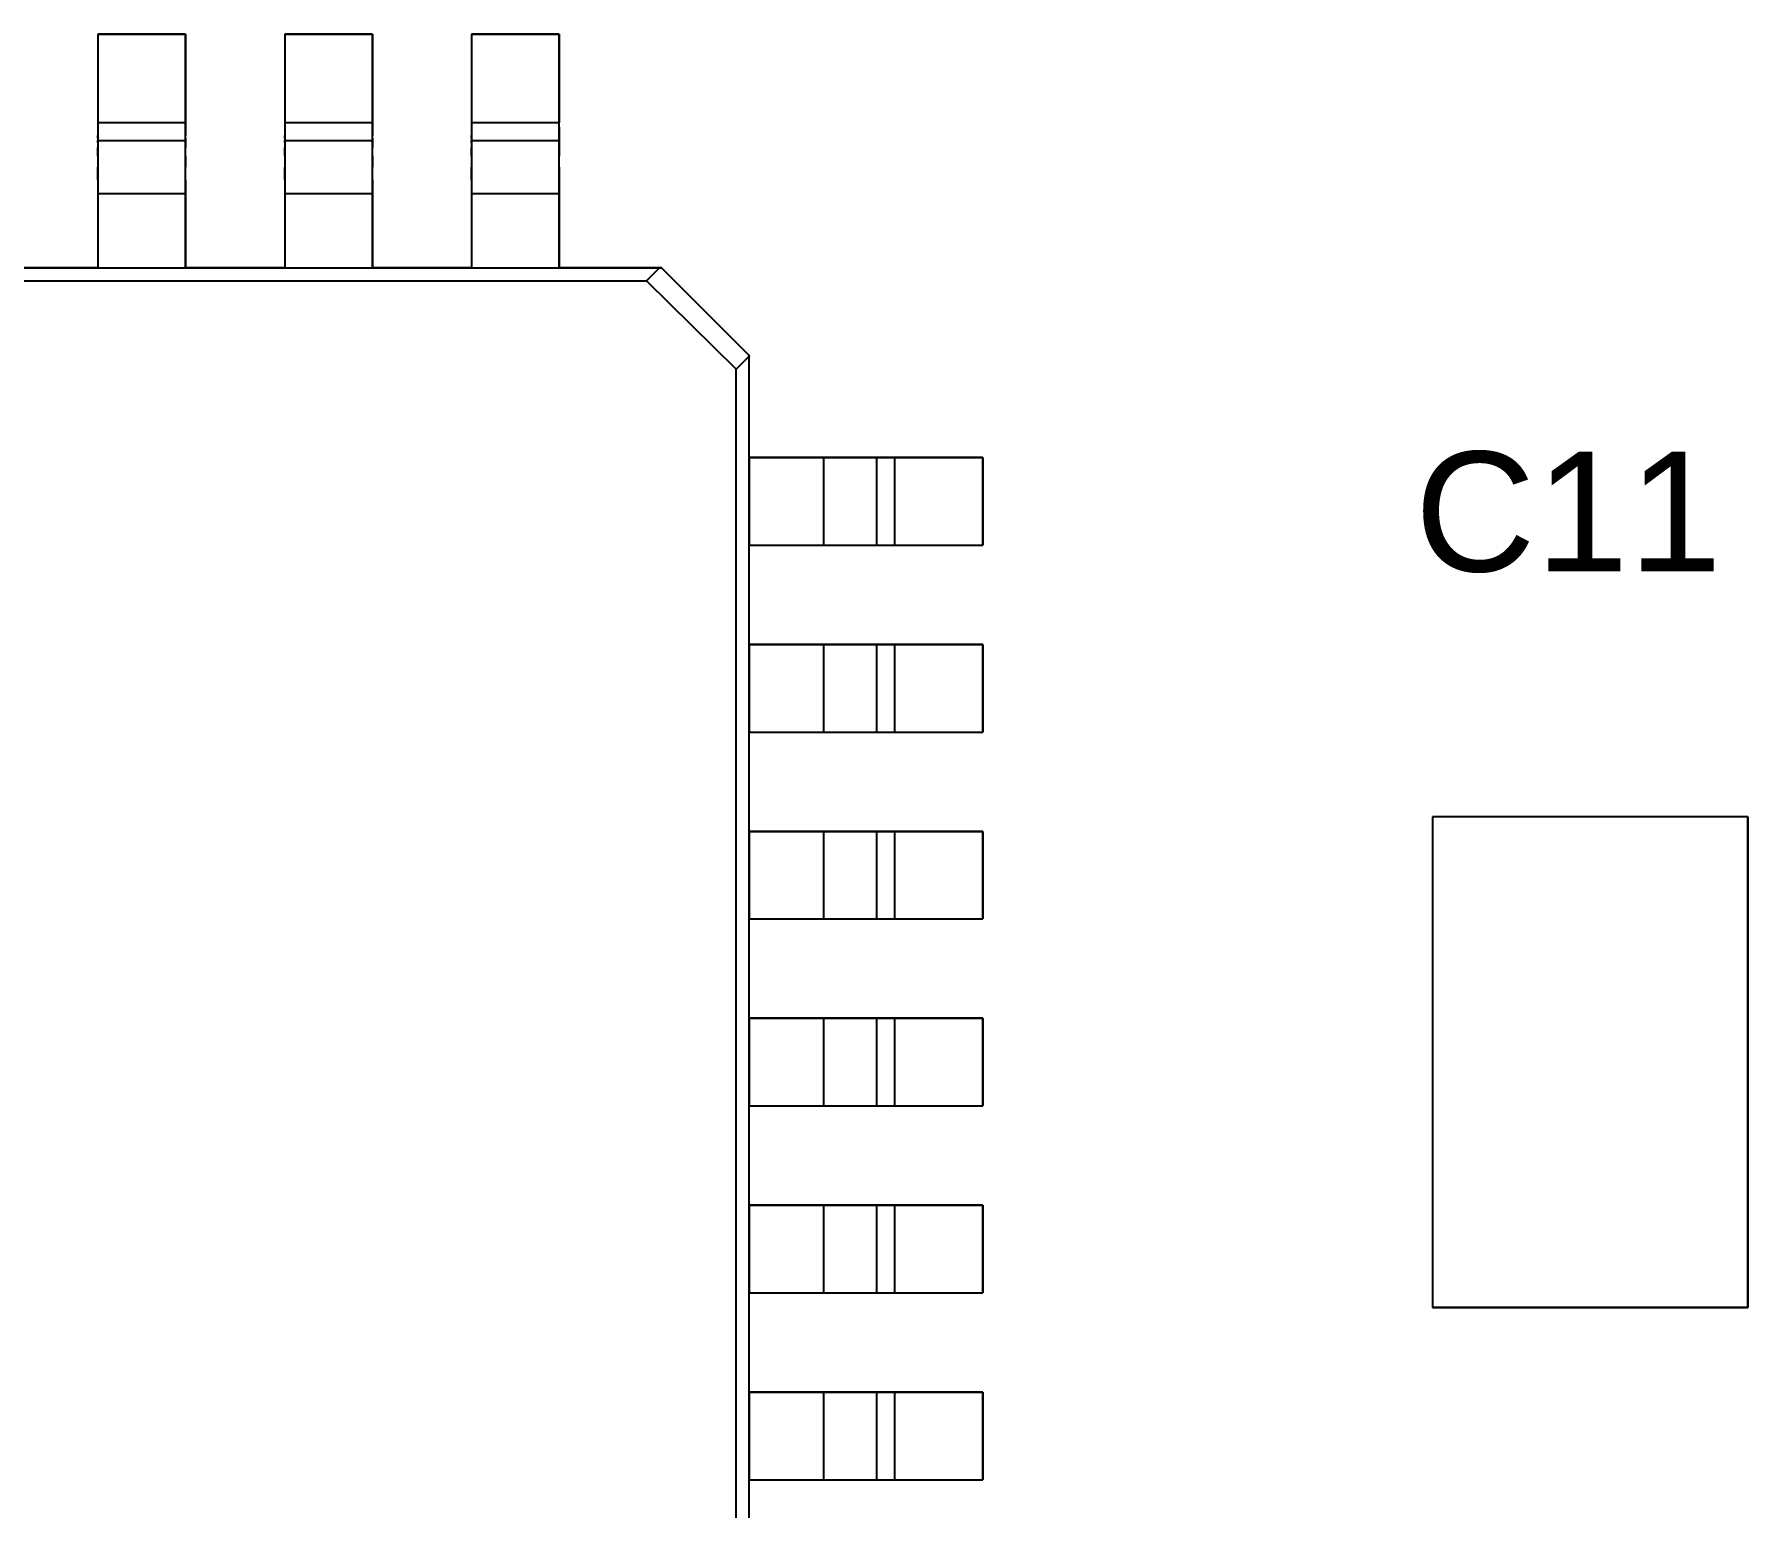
# Model space of a CAD drawing. Header units: inches. Extents: x 0 to 420, y -297 to 0.
# Drawn here: x 128.53 to 143.2, y -93.97 to -81.35 of the extents above; entities that cross this region are included whole.
import ezdxf

# ---------------------------------------------------------------- set-up
doc = ezdxf.new("R2010")
doc.units = ezdxf.units.IN
doc.header["$MEASUREMENT"] = 0
doc.styles.add('Arial0', font='arial.ttf', dxfattribs={"height": 2.265495})

msp = doc.modelspace()

# ---------------------------------------------------------------- linework, layer by layer
at = {"color": 7, "true_color": 0xffffff}
for p, q in [((129.82, -81.354), (129.07, -81.354)), ((129.07, -81.354), (129.07, -82.11)), ((129.07, -81.354), (129.07, -82.11)), ((129.07, -81.354), (129.82, -81.354)), ((129.82, -82.11), (129.82, -81.354)), ((129.82, -81.354), (129.82, -82.11)), ((131.42, -81.354), (130.67, -81.354)), ((130.67, -81.354), (130.67, -82.11)), ((130.67, -81.354), (130.67, -82.11)), ((130.67, -81.354), (131.42, -81.354)), ((131.42, -82.11), (131.42, -81.354)), ((131.42, -81.354), (131.42, -82.11)), ((133.02, -81.354), (132.27, -81.354)), ((132.27, -81.354), (132.27, -82.11)), ((132.27, -81.354), (132.27, -82.11)), ((132.27, -81.354), (133.02, -81.354)), ((133.02, -82.11), (133.02, -81.354)), ((133.02, -81.354), (133.02, -82.11)), ((129.07, -82.11), (129.07, -82.22)), ((129.07, -82.11), (129.07, -82.15)), ((129.07, -82.11), (129.82, -82.11)), ((129.07, -82.15), (129.07, -82.188)), ((129.82, -82.22), (129.82, -82.11)), ((129.82, -82.11), (129.82, -82.15)), ((129.82, -82.15), (129.82, -82.188)), ((130.67, -82.11), (130.67, -82.22)), ((130.67, -82.11), (130.67, -82.15)), ((130.67, -82.11), (131.42, -82.11)), ((130.67, -82.15), (130.67, -82.188)), ((131.42, -82.22), (131.42, -82.11)), ((131.42, -82.11), (131.42, -82.15)), ((131.42, -82.15), (131.42, -82.188)), ((132.27, -82.11), (132.27, -82.22)), ((132.27, -82.11), (132.27, -82.15)), ((132.27, -82.11), (133.02, -82.11)), ((132.27, -82.15), (132.27, -82.188)), ((133.02, -82.15), (133.02, -82.11)), ((133.02, -82.15), (133.02, -82.11)), ((133.02, -82.264), (133.02, -82.15)), ((133.02, -82.15), (133.02, -82.188)), ((129.07, -82.188), (129.07, -82.22)), ((129.07, -82.22), (129.07, -82.244)), ((129.07, -82.244), (129.07, -82.22)), ((129.07, -82.244), (129.07, -82.264)), ((129.07, -82.244), (129.07, -82.258)), ((129.07, -82.258), (129.07, -82.264)), ((129.07, -82.264), (129.07, -82.28)), ((129.07, -82.28), (129.07, -82.264)), ((129.07, -82.264), (129.82, -82.264)), ((129.07, -82.28), (129.07, -82.324)), ((129.07, -82.28), (129.07, -82.324)), ((129.82, -82.188), (129.82, -82.22)), ((129.82, -82.244), (129.82, -82.22)), ((129.82, -82.244), (129.82, -82.22)), ((129.82, -82.264), (129.82, -82.244)), ((129.82, -82.244), (129.82, -82.258)), ((129.82, -82.258), (129.82, -82.264)), ((129.82, -82.324), (129.82, -82.264)), ((129.82, -82.264), (129.82, -82.28)), ((129.82, -82.28), (129.82, -82.324)), ((130.67, -82.188), (130.67, -82.22)), ((130.67, -82.22), (130.67, -82.244)), ((130.67, -82.244), (130.67, -82.22)), ((130.67, -82.244), (130.67, -82.264)), ((130.67, -82.244), (130.67, -82.258)), ((130.67, -82.258), (130.67, -82.264)), ((130.67, -82.264), (130.67, -82.28)), ((130.67, -82.28), (130.67, -82.264)), ((130.67, -82.264), (131.42, -82.264)), ((130.67, -82.28), (130.67, -82.324)), ((130.67, -82.28), (130.67, -82.324)), ((131.42, -82.188), (131.42, -82.22)), ((131.42, -82.244), (131.42, -82.22)), ((131.42, -82.244), (131.42, -82.22)), ((131.42, -82.264), (131.42, -82.244)), ((131.42, -82.244), (131.42, -82.258)), ((131.42, -82.258), (131.42, -82.264)), ((131.42, -82.324), (131.42, -82.264)), ((131.42, -82.264), (131.42, -82.28)), ((131.42, -82.28), (131.42, -82.324)), ((132.27, -82.188), (132.27, -82.22)), ((132.27, -82.22), (132.27, -82.244)), ((132.27, -82.244), (132.27, -82.22)), ((132.27, -82.244), (132.27, -82.264)), ((132.27, -82.244), (132.27, -82.258)), ((132.27, -82.258), (132.27, -82.264)), ((132.27, -82.264), (132.27, -82.28)), ((132.27, -82.28), (132.27, -82.264)), ((132.27, -82.264), (133.02, -82.264)), ((132.27, -82.28), (132.27, -82.324)), ((132.27, -82.28), (132.27, -82.324)), ((133.02, -82.188), (133.02, -82.22)), ((133.02, -82.22), (133.02, -82.244)), ((133.02, -82.244), (133.02, -82.258)), ((133.02, -82.258), (133.02, -82.264)), ((133.02, -82.398), (133.02, -82.264)), ((133.02, -82.264), (133.02, -82.28)), ((133.02, -82.28), (133.02, -82.324)), ((129.07, -82.324), (129.07, -82.398)), ((129.07, -82.398), (129.07, -82.324)), ((129.07, -82.398), (129.07, -82.492)), ((129.07, -82.398), (129.07, -82.492)), ((129.82, -82.398), (129.82, -82.324)), ((129.82, -82.398), (129.82, -82.324)), ((129.82, -82.492), (129.82, -82.398)), ((129.82, -82.398), (129.82, -82.492)), ((130.67, -82.324), (130.67, -82.398)), ((130.67, -82.398), (130.67, -82.324)), ((130.67, -82.398), (130.67, -82.492)), ((130.67, -82.398), (130.67, -82.492)), ((131.42, -82.398), (131.42, -82.324)), ((131.42, -82.398), (131.42, -82.324)), ((131.42, -82.492), (131.42, -82.398)), ((131.42, -82.398), (131.42, -82.492)), ((132.27, -82.324), (132.27, -82.398)), ((132.27, -82.398), (132.27, -82.324)), ((132.27, -82.398), (132.27, -82.492)), ((132.27, -82.398), (132.27, -82.492)), ((133.02, -82.324), (133.02, -82.398)), ((133.02, -82.492), (133.02, -82.398)), ((133.02, -82.492), (133.02, -82.398)), ((129.07, -82.492), (129.07, -82.6)), ((129.07, -82.6), (129.07, -82.492)), ((129.82, -82.6), (129.82, -82.492)), ((129.82, -82.6), (129.82, -82.492)), ((130.67, -82.492), (130.67, -82.6)), ((130.67, -82.6), (130.67, -82.492)), ((131.42, -82.6), (131.42, -82.492)), ((131.42, -82.6), (131.42, -82.492)), ((132.27, -82.492), (132.27, -82.6)), ((132.27, -82.6), (132.27, -82.492)), ((133.02, -82.718), (133.02, -82.492)), ((133.02, -82.492), (133.02, -82.6)), ((129.07, -82.6), (129.07, -82.718)), ((129.07, -82.6), (129.07, -82.718)), ((129.07, -82.718), (129.07, -83.354)), ((129.07, -82.718), (129.07, -83.354)), ((129.07, -82.718), (129.82, -82.718)), ((129.82, -82.718), (129.82, -82.6)), ((129.82, -82.6), (129.82, -82.718)), ((129.82, -83.354), (129.82, -82.718)), ((129.82, -82.718), (129.82, -83.354)), ((130.67, -82.6), (130.67, -82.718)), ((130.67, -82.6), (130.67, -82.718)), ((130.67, -82.718), (130.67, -83.354)), ((130.67, -82.718), (130.67, -83.354)), ((130.67, -82.718), (131.42, -82.718)), ((131.42, -82.718), (131.42, -82.6)), ((131.42, -82.6), (131.42, -82.718)), ((131.42, -83.354), (131.42, -82.718)), ((131.42, -82.718), (131.42, -83.354)), ((132.27, -82.6), (132.27, -82.718)), ((132.27, -82.6), (132.27, -82.718)), ((132.27, -82.718), (132.27, -83.354)), ((132.27, -82.718), (132.27, -83.354)), ((132.27, -82.718), (133.02, -82.718)), ((133.02, -82.6), (133.02, -82.718)), ((133.02, -83.354), (133.02, -82.718)), ((133.02, -82.718), (133.02, -83.354)), ((115.402, -83.354), (133.878, -83.354)), ((115.512, -83.466), (133.768, -83.466)), ((129.07, -83.354), (128.22, -83.354)), ((129.07, -83.354), (129.82, -83.354)), ((130.67, -83.354), (129.82, -83.354)), ((130.67, -83.354), (131.42, -83.354)), ((132.27, -83.354), (131.42, -83.354)), ((132.27, -83.354), (133.02, -83.354)), ((133.878, -83.354), (133.02, -83.354)), ((133.768, -83.466), (133.878, -83.354)), ((133.768, -83.466), (134.534, -84.22)), ((133.896, -83.354), (133.878, -83.354)), ((133.878, -83.354), (133.896, -83.354)), ((134.646, -84.104), (133.896, -83.354)), ((133.896, -83.354), (134.646, -84.104)), ((134.534, -84.22), (134.646, -84.11)), ((134.646, -84.11), (134.646, -84.104)), ((134.646, -84.104), (134.646, -84.11)), ((134.646, -84.978), (134.646, -84.11)), ((134.646, -102.586), (134.646, -84.11)), ((134.534, -102.476), (134.534, -84.22)), ((135.282, -84.978), (134.646, -84.978)), ((134.646, -84.978), (135.282, -84.978)), ((134.646, -84.978), (134.646, -85.728)), ((135.736, -84.978), (135.282, -84.978)), ((135.282, -84.978), (135.398, -84.978)), ((135.282, -84.978), (135.282, -85.728)), ((135.398, -84.978), (135.508, -84.978)), ((135.508, -84.978), (135.602, -84.978)), ((135.602, -84.978), (135.676, -84.978)), ((135.676, -84.978), (135.72, -84.978)), ((135.72, -84.978), (135.736, -84.978)), ((135.89, -84.978), (135.736, -84.978)), ((135.736, -84.978), (135.742, -84.978)), ((135.736, -84.978), (135.736, -85.728)), ((135.742, -84.978), (135.756, -84.978)), ((135.756, -84.978), (135.78, -84.978)), ((135.78, -84.978), (135.812, -84.978)), ((135.812, -84.978), (135.85, -84.978)), ((135.85, -84.978), (135.89, -84.978)), ((136.646, -84.978), (135.89, -84.978)), ((135.89, -84.978), (136.646, -84.978)), ((135.89, -84.978), (135.89, -85.728)), ((136.646, -85.728), (136.646, -84.978)), ((136.646, -84.978), (136.646, -85.728)), ((134.646, -86.578), (134.646, -85.728)), ((134.646, -85.728), (135.282, -85.728)), ((134.646, -85.728), (135.282, -85.728)), ((135.282, -85.728), (135.736, -85.728)), ((135.282, -85.728), (135.398, -85.728)), ((135.398, -85.728), (135.508, -85.728)), ((135.508, -85.728), (135.602, -85.728)), ((135.602, -85.728), (135.676, -85.728)), ((135.676, -85.728), (135.72, -85.728)), ((135.72, -85.728), (135.736, -85.728)), ((135.736, -85.728), (135.89, -85.728)), ((135.736, -85.728), (135.742, -85.728)), ((135.742, -85.728), (135.756, -85.728)), ((135.756, -85.728), (135.78, -85.728)), ((135.78, -85.728), (135.812, -85.728)), ((135.812, -85.728), (135.85, -85.728)), ((135.85, -85.728), (135.89, -85.728)), ((135.89, -85.728), (136.646, -85.728)), ((135.89, -85.728), (136.646, -85.728)), ((135.282, -86.578), (134.646, -86.578)), ((134.646, -86.578), (135.282, -86.578)), ((134.646, -86.578), (134.646, -87.328)), ((135.736, -86.578), (135.282, -86.578)), ((135.282, -86.578), (135.398, -86.578)), ((135.282, -86.578), (135.282, -87.328)), ((135.398, -86.578), (135.508, -86.578)), ((135.508, -86.578), (135.602, -86.578)), ((135.602, -86.578), (135.676, -86.578)), ((135.676, -86.578), (135.72, -86.578)), ((135.72, -86.578), (135.736, -86.578)), ((135.89, -86.578), (135.736, -86.578)), ((135.736, -86.578), (135.742, -86.578)), ((135.736, -86.578), (135.736, -87.328)), ((135.742, -86.578), (135.756, -86.578)), ((135.756, -86.578), (135.78, -86.578)), ((135.78, -86.578), (135.812, -86.578)), ((135.812, -86.578), (135.85, -86.578)), ((135.85, -86.578), (135.89, -86.578)), ((136.646, -86.578), (135.89, -86.578)), ((135.89, -86.578), (136.646, -86.578)), ((135.89, -86.578), (135.89, -87.328)), ((136.646, -87.328), (136.646, -86.578)), ((136.646, -86.578), (136.646, -87.328)), ((134.646, -88.178), (134.646, -87.328)), ((134.646, -87.328), (135.282, -87.328)), ((134.646, -87.328), (135.282, -87.328)), ((135.282, -87.328), (135.736, -87.328)), ((135.282, -87.328), (135.398, -87.328)), ((135.398, -87.328), (135.508, -87.328)), ((135.508, -87.328), (135.602, -87.328)), ((135.602, -87.328), (135.676, -87.328)), ((135.676, -87.328), (135.72, -87.328)), ((135.72, -87.328), (135.736, -87.328)), ((135.736, -87.328), (135.89, -87.328)), ((135.736, -87.328), (135.742, -87.328)), ((135.742, -87.328), (135.756, -87.328)), ((135.756, -87.328), (135.78, -87.328)), ((135.78, -87.328), (135.812, -87.328)), ((135.812, -87.328), (135.85, -87.328)), ((135.85, -87.328), (135.89, -87.328)), ((135.89, -87.328), (136.646, -87.328)), ((135.89, -87.328), (136.646, -87.328)), ((143.196, -88.054), (140.496, -88.054)), ((140.496, -88.054), (140.496, -92.254)), ((143.196, -88.054), (140.496, -88.054)), ((140.496, -88.054), (140.496, -92.254)), ((143.196, -92.254), (143.196, -88.054)), ((143.196, -88.054), (143.196, -92.254)), ((135.282, -88.178), (134.646, -88.178)), ((134.646, -88.178), (135.282, -88.178)), ((134.646, -88.178), (134.646, -88.928)), ((135.736, -88.178), (135.282, -88.178)), ((135.282, -88.178), (135.398, -88.178)), ((135.282, -88.178), (135.282, -88.928)), ((135.398, -88.178), (135.508, -88.178)), ((135.508, -88.178), (135.602, -88.178)), ((135.602, -88.178), (135.676, -88.178)), ((135.676, -88.178), (135.72, -88.178)), ((135.72, -88.178), (135.736, -88.178)), ((135.89, -88.178), (135.736, -88.178)), ((135.736, -88.178), (135.742, -88.178)), ((135.736, -88.178), (135.736, -88.928)), ((135.742, -88.178), (135.756, -88.178)), ((135.756, -88.178), (135.78, -88.178)), ((135.78, -88.178), (135.812, -88.178)), ((135.812, -88.178), (135.85, -88.178)), ((135.85, -88.178), (135.89, -88.178)), ((136.646, -88.178), (135.89, -88.178)), ((135.89, -88.178), (136.646, -88.178)), ((135.89, -88.178), (135.89, -88.928)), ((136.646, -88.928), (136.646, -88.178)), ((136.646, -88.178), (136.646, -88.928)), ((134.646, -89.778), (134.646, -88.928)), ((134.646, -88.928), (135.282, -88.928)), ((134.646, -88.928), (135.282, -88.928)), ((135.282, -88.928), (135.736, -88.928)), ((135.282, -88.928), (135.398, -88.928)), ((135.398, -88.928), (135.508, -88.928)), ((135.508, -88.928), (135.602, -88.928)), ((135.602, -88.928), (135.676, -88.928)), ((135.676, -88.928), (135.72, -88.928)), ((135.72, -88.928), (135.736, -88.928)), ((135.736, -88.928), (135.89, -88.928)), ((135.736, -88.928), (135.742, -88.928)), ((135.742, -88.928), (135.756, -88.928)), ((135.756, -88.928), (135.78, -88.928)), ((135.78, -88.928), (135.812, -88.928)), ((135.812, -88.928), (135.85, -88.928)), ((135.85, -88.928), (135.89, -88.928)), ((135.89, -88.928), (136.646, -88.928)), ((135.89, -88.928), (136.646, -88.928)), ((135.282, -89.778), (134.646, -89.778)), ((134.646, -89.778), (135.282, -89.778)), ((134.646, -89.778), (134.646, -90.528)), ((135.736, -89.778), (135.282, -89.778)), ((135.282, -89.778), (135.398, -89.778)), ((135.282, -89.778), (135.282, -90.528)), ((135.398, -89.778), (135.508, -89.778)), ((135.508, -89.778), (135.602, -89.778)), ((135.602, -89.778), (135.676, -89.778)), ((135.676, -89.778), (135.72, -89.778)), ((135.72, -89.778), (135.736, -89.778)), ((135.89, -89.778), (135.736, -89.778)), ((135.736, -89.778), (135.742, -89.778)), ((135.736, -89.778), (135.736, -90.528)), ((135.742, -89.778), (135.756, -89.778)), ((135.756, -89.778), (135.78, -89.778)), ((135.78, -89.778), (135.812, -89.778)), ((135.812, -89.778), (135.85, -89.778)), ((135.85, -89.778), (135.89, -89.778)), ((136.646, -89.778), (135.89, -89.778)), ((135.89, -89.778), (136.646, -89.778)), ((135.89, -89.778), (135.89, -90.528)), ((136.646, -90.528), (136.646, -89.778)), ((136.646, -89.778), (136.646, -90.528)), ((134.646, -91.378), (134.646, -90.528)), ((134.646, -90.528), (135.282, -90.528)), ((134.646, -90.528), (135.282, -90.528)), ((135.282, -90.528), (135.736, -90.528)), ((135.282, -90.528), (135.398, -90.528)), ((135.398, -90.528), (135.508, -90.528)), ((135.508, -90.528), (135.602, -90.528)), ((135.602, -90.528), (135.676, -90.528)), ((135.676, -90.528), (135.72, -90.528)), ((135.72, -90.528), (135.736, -90.528)), ((135.736, -90.528), (135.89, -90.528)), ((135.736, -90.528), (135.742, -90.528)), ((135.742, -90.528), (135.756, -90.528)), ((135.756, -90.528), (135.78, -90.528)), ((135.78, -90.528), (135.812, -90.528)), ((135.812, -90.528), (135.85, -90.528)), ((135.85, -90.528), (135.89, -90.528)), ((135.89, -90.528), (136.646, -90.528)), ((135.89, -90.528), (136.646, -90.528)), ((135.282, -91.378), (134.646, -91.378)), ((134.646, -91.378), (135.282, -91.378)), ((134.646, -91.378), (134.646, -92.128)), ((135.736, -91.378), (135.282, -91.378)), ((135.282, -91.378), (135.398, -91.378)), ((135.282, -91.378), (135.282, -92.128)), ((135.398, -91.378), (135.508, -91.378)), ((135.508, -91.378), (135.602, -91.378)), ((135.602, -91.378), (135.676, -91.378)), ((135.676, -91.378), (135.72, -91.378)), ((135.72, -91.378), (135.736, -91.378)), ((135.89, -91.378), (135.736, -91.378)), ((135.736, -91.378), (135.742, -91.378)), ((135.736, -91.378), (135.736, -92.128)), ((135.742, -91.378), (135.756, -91.378)), ((135.756, -91.378), (135.78, -91.378)), ((135.78, -91.378), (135.812, -91.378)), ((135.812, -91.378), (135.85, -91.378)), ((135.85, -91.378), (135.89, -91.378)), ((136.646, -91.378), (135.89, -91.378)), ((135.89, -91.378), (136.646, -91.378)), ((135.89, -91.378), (135.89, -92.128)), ((136.646, -92.128), (136.646, -91.378)), ((136.646, -91.378), (136.646, -92.128)), ((134.646, -92.978), (134.646, -92.128)), ((134.646, -92.128), (135.282, -92.128)), ((134.646, -92.128), (135.282, -92.128)), ((135.282, -92.128), (135.736, -92.128)), ((135.282, -92.128), (135.398, -92.128)), ((135.398, -92.128), (135.508, -92.128)), ((135.508, -92.128), (135.602, -92.128)), ((135.602, -92.128), (135.676, -92.128)), ((135.676, -92.128), (135.72, -92.128)), ((135.72, -92.128), (135.736, -92.128)), ((135.736, -92.128), (135.89, -92.128)), ((135.736, -92.128), (135.742, -92.128)), ((135.742, -92.128), (135.756, -92.128)), ((135.756, -92.128), (135.78, -92.128)), ((135.78, -92.128), (135.812, -92.128)), ((135.812, -92.128), (135.85, -92.128)), ((135.85, -92.128), (135.89, -92.128)), ((135.89, -92.128), (136.646, -92.128)), ((135.89, -92.128), (136.646, -92.128)), ((140.496, -92.254), (143.196, -92.254)), ((143.196, -92.254), (140.496, -92.254)), ((135.282, -92.978), (134.646, -92.978)), ((134.646, -92.978), (135.282, -92.978)), ((134.646, -92.978), (134.646, -93.728)), ((135.736, -92.978), (135.282, -92.978)), ((135.282, -92.978), (135.398, -92.978)), ((135.282, -92.978), (135.282, -93.728)), ((135.398, -92.978), (135.508, -92.978)), ((135.508, -92.978), (135.602, -92.978)), ((135.602, -92.978), (135.676, -92.978)), ((135.676, -92.978), (135.72, -92.978)), ((135.72, -92.978), (135.736, -92.978)), ((135.89, -92.978), (135.736, -92.978)), ((135.736, -92.978), (135.742, -92.978)), ((135.736, -92.978), (135.736, -93.728)), ((135.742, -92.978), (135.756, -92.978)), ((135.756, -92.978), (135.78, -92.978)), ((135.78, -92.978), (135.812, -92.978)), ((135.812, -92.978), (135.85, -92.978)), ((135.85, -92.978), (135.89, -92.978)), ((136.646, -92.978), (135.89, -92.978)), ((135.89, -92.978), (136.646, -92.978)), ((135.89, -92.978), (135.89, -93.728)), ((136.646, -93.728), (136.646, -92.978)), ((136.646, -92.978), (136.646, -93.728)), ((134.646, -94.578), (134.646, -93.728)), ((134.646, -93.728), (135.282, -93.728)), ((134.646, -93.728), (135.282, -93.728)), ((135.282, -93.728), (135.736, -93.728)), ((135.282, -93.728), (135.398, -93.728)), ((135.398, -93.728), (135.508, -93.728)), ((135.508, -93.728), (135.602, -93.728)), ((135.602, -93.728), (135.676, -93.728)), ((135.676, -93.728), (135.72, -93.728)), ((135.72, -93.728), (135.736, -93.728)), ((135.736, -93.728), (135.89, -93.728)), ((135.736, -93.728), (135.742, -93.728)), ((135.742, -93.728), (135.756, -93.728)), ((135.756, -93.728), (135.78, -93.728)), ((135.78, -93.728), (135.812, -93.728)), ((135.812, -93.728), (135.85, -93.728)), ((135.85, -93.728), (135.89, -93.728)), ((135.89, -93.728), (136.646, -93.728)), ((135.89, -93.728), (136.646, -93.728))]:
    msp.add_line(p, q, dxfattribs=at)
at = {"color": 18, "true_color": 0x000000}
for p, q in [((129.82, -81.354), (129.07, -81.354)), ((129.07, -81.354), (129.07, -82.11)), ((129.07, -81.354), (129.07, -82.11)), ((129.07, -81.354), (129.82, -81.354)), ((129.82, -82.11), (129.82, -81.354)), ((129.82, -81.354), (129.82, -82.11)), ((131.42, -81.354), (130.67, -81.354)), ((130.67, -81.354), (130.67, -82.11)), ((130.67, -81.354), (130.67, -82.11)), ((130.67, -81.354), (131.42, -81.354)), ((131.42, -82.11), (131.42, -81.354)), ((131.42, -81.354), (131.42, -82.11)), ((133.02, -81.354), (132.27, -81.354)), ((132.27, -81.354), (132.27, -82.11)), ((132.27, -81.354), (132.27, -82.11)), ((132.27, -81.354), (133.02, -81.354)), ((133.02, -82.11), (133.02, -81.354)), ((133.02, -81.354), (133.02, -82.11)), ((129.07, -82.11), (129.07, -82.22)), ((129.07, -82.11), (129.07, -82.15)), ((129.07, -82.11), (129.82, -82.11)), ((129.07, -82.15), (129.07, -82.188)), ((129.82, -82.22), (129.82, -82.11)), ((129.82, -82.11), (129.82, -82.15)), ((129.82, -82.15), (129.82, -82.188)), ((130.67, -82.11), (130.67, -82.22)), ((130.67, -82.11), (130.67, -82.15)), ((130.67, -82.11), (131.42, -82.11)), ((130.67, -82.15), (130.67, -82.188)), ((131.42, -82.22), (131.42, -82.11)), ((131.42, -82.11), (131.42, -82.15)), ((131.42, -82.15), (131.42, -82.188)), ((132.27, -82.11), (132.27, -82.22)), ((132.27, -82.11), (132.27, -82.15)), ((132.27, -82.11), (133.02, -82.11)), ((132.27, -82.15), (132.27, -82.188)), ((133.02, -82.15), (133.02, -82.11)), ((133.02, -82.15), (133.02, -82.11)), ((133.02, -82.264), (133.02, -82.15)), ((133.02, -82.15), (133.02, -82.188)), ((129.07, -82.188), (129.07, -82.22)), ((129.07, -82.22), (129.07, -82.244)), ((129.07, -82.244), (129.07, -82.22)), ((129.07, -82.244), (129.07, -82.264)), ((129.07, -82.244), (129.07, -82.258)), ((129.07, -82.258), (129.07, -82.264)), ((129.07, -82.264), (129.07, -82.28)), ((129.07, -82.28), (129.07, -82.264)), ((129.07, -82.264), (129.82, -82.264)), ((129.07, -82.28), (129.07, -82.324)), ((129.07, -82.28), (129.07, -82.324)), ((129.82, -82.188), (129.82, -82.22)), ((129.82, -82.244), (129.82, -82.22)), ((129.82, -82.244), (129.82, -82.22)), ((129.82, -82.264), (129.82, -82.244)), ((129.82, -82.244), (129.82, -82.258)), ((129.82, -82.258), (129.82, -82.264)), ((129.82, -82.324), (129.82, -82.264)), ((129.82, -82.264), (129.82, -82.28)), ((129.82, -82.28), (129.82, -82.324)), ((130.67, -82.188), (130.67, -82.22)), ((130.67, -82.22), (130.67, -82.244)), ((130.67, -82.244), (130.67, -82.22)), ((130.67, -82.244), (130.67, -82.264)), ((130.67, -82.244), (130.67, -82.258)), ((130.67, -82.258), (130.67, -82.264)), ((130.67, -82.264), (130.67, -82.28)), ((130.67, -82.28), (130.67, -82.264)), ((130.67, -82.264), (131.42, -82.264)), ((130.67, -82.28), (130.67, -82.324)), ((130.67, -82.28), (130.67, -82.324)), ((131.42, -82.188), (131.42, -82.22)), ((131.42, -82.244), (131.42, -82.22)), ((131.42, -82.244), (131.42, -82.22)), ((131.42, -82.264), (131.42, -82.244)), ((131.42, -82.244), (131.42, -82.258)), ((131.42, -82.258), (131.42, -82.264)), ((131.42, -82.324), (131.42, -82.264)), ((131.42, -82.264), (131.42, -82.28)), ((131.42, -82.28), (131.42, -82.324)), ((132.27, -82.188), (132.27, -82.22)), ((132.27, -82.22), (132.27, -82.244)), ((132.27, -82.244), (132.27, -82.22)), ((132.27, -82.244), (132.27, -82.264)), ((132.27, -82.244), (132.27, -82.258)), ((132.27, -82.258), (132.27, -82.264)), ((132.27, -82.264), (132.27, -82.28)), ((132.27, -82.28), (132.27, -82.264)), ((132.27, -82.264), (133.02, -82.264)), ((132.27, -82.28), (132.27, -82.324)), ((132.27, -82.28), (132.27, -82.324)), ((133.02, -82.188), (133.02, -82.22)), ((133.02, -82.22), (133.02, -82.244)), ((133.02, -82.244), (133.02, -82.258)), ((133.02, -82.258), (133.02, -82.264)), ((133.02, -82.398), (133.02, -82.264)), ((133.02, -82.264), (133.02, -82.28)), ((133.02, -82.28), (133.02, -82.324)), ((129.07, -82.324), (129.07, -82.398)), ((129.07, -82.398), (129.07, -82.324)), ((129.07, -82.398), (129.07, -82.492)), ((129.07, -82.398), (129.07, -82.492)), ((129.82, -82.398), (129.82, -82.324)), ((129.82, -82.398), (129.82, -82.324)), ((129.82, -82.492), (129.82, -82.398)), ((129.82, -82.398), (129.82, -82.492)), ((130.67, -82.324), (130.67, -82.398)), ((130.67, -82.398), (130.67, -82.324)), ((130.67, -82.398), (130.67, -82.492)), ((130.67, -82.398), (130.67, -82.492)), ((131.42, -82.398), (131.42, -82.324)), ((131.42, -82.398), (131.42, -82.324)), ((131.42, -82.492), (131.42, -82.398)), ((131.42, -82.398), (131.42, -82.492)), ((132.27, -82.324), (132.27, -82.398)), ((132.27, -82.398), (132.27, -82.324)), ((132.27, -82.398), (132.27, -82.492)), ((132.27, -82.398), (132.27, -82.492)), ((133.02, -82.324), (133.02, -82.398)), ((133.02, -82.492), (133.02, -82.398)), ((133.02, -82.492), (133.02, -82.398)), ((129.07, -82.492), (129.07, -82.6)), ((129.07, -82.6), (129.07, -82.492)), ((129.82, -82.6), (129.82, -82.492)), ((129.82, -82.6), (129.82, -82.492)), ((130.67, -82.492), (130.67, -82.6)), ((130.67, -82.6), (130.67, -82.492)), ((131.42, -82.6), (131.42, -82.492)), ((131.42, -82.6), (131.42, -82.492)), ((132.27, -82.492), (132.27, -82.6)), ((132.27, -82.6), (132.27, -82.492)), ((133.02, -82.718), (133.02, -82.492)), ((133.02, -82.492), (133.02, -82.6)), ((129.07, -82.6), (129.07, -82.718)), ((129.07, -82.6), (129.07, -82.718)), ((129.07, -82.718), (129.07, -83.354)), ((129.07, -82.718), (129.07, -83.354)), ((129.07, -82.718), (129.82, -82.718)), ((129.82, -82.718), (129.82, -82.6)), ((129.82, -82.6), (129.82, -82.718)), ((129.82, -83.354), (129.82, -82.718)), ((129.82, -82.718), (129.82, -83.354)), ((130.67, -82.6), (130.67, -82.718)), ((130.67, -82.6), (130.67, -82.718)), ((130.67, -82.718), (130.67, -83.354)), ((130.67, -82.718), (130.67, -83.354)), ((130.67, -82.718), (131.42, -82.718)), ((131.42, -82.718), (131.42, -82.6)), ((131.42, -82.6), (131.42, -82.718)), ((131.42, -83.354), (131.42, -82.718)), ((131.42, -82.718), (131.42, -83.354)), ((132.27, -82.6), (132.27, -82.718)), ((132.27, -82.6), (132.27, -82.718)), ((132.27, -82.718), (132.27, -83.354)), ((132.27, -82.718), (132.27, -83.354)), ((132.27, -82.718), (133.02, -82.718)), ((133.02, -82.6), (133.02, -82.718)), ((133.02, -83.354), (133.02, -82.718)), ((133.02, -82.718), (133.02, -83.354)), ((115.402, -83.354), (133.878, -83.354)), ((115.512, -83.466), (133.768, -83.466)), ((129.07, -83.354), (128.22, -83.354)), ((129.07, -83.354), (129.82, -83.354)), ((130.67, -83.354), (129.82, -83.354)), ((130.67, -83.354), (131.42, -83.354)), ((132.27, -83.354), (131.42, -83.354)), ((132.27, -83.354), (133.02, -83.354)), ((133.878, -83.354), (133.02, -83.354)), ((133.768, -83.466), (133.878, -83.354)), ((133.768, -83.466), (134.534, -84.22)), ((133.896, -83.354), (133.878, -83.354)), ((133.878, -83.354), (133.896, -83.354)), ((134.646, -84.104), (133.896, -83.354)), ((133.896, -83.354), (134.646, -84.104)), ((134.534, -84.22), (134.646, -84.11)), ((134.646, -84.11), (134.646, -84.104)), ((134.646, -84.104), (134.646, -84.11)), ((134.646, -84.978), (134.646, -84.11)), ((134.646, -102.586), (134.646, -84.11)), ((134.534, -102.476), (134.534, -84.22)), ((135.282, -84.978), (134.646, -84.978)), ((134.646, -84.978), (135.282, -84.978)), ((134.646, -84.978), (134.646, -85.728)), ((135.736, -84.978), (135.282, -84.978)), ((135.282, -84.978), (135.398, -84.978)), ((135.282, -84.978), (135.282, -85.728)), ((135.398, -84.978), (135.508, -84.978)), ((135.508, -84.978), (135.602, -84.978)), ((135.602, -84.978), (135.676, -84.978)), ((135.676, -84.978), (135.72, -84.978)), ((135.72, -84.978), (135.736, -84.978)), ((135.89, -84.978), (135.736, -84.978)), ((135.736, -84.978), (135.742, -84.978)), ((135.736, -84.978), (135.736, -85.728)), ((135.742, -84.978), (135.756, -84.978)), ((135.756, -84.978), (135.78, -84.978)), ((135.78, -84.978), (135.812, -84.978)), ((135.812, -84.978), (135.85, -84.978)), ((135.85, -84.978), (135.89, -84.978)), ((136.646, -84.978), (135.89, -84.978)), ((135.89, -84.978), (136.646, -84.978)), ((135.89, -84.978), (135.89, -85.728)), ((136.646, -85.728), (136.646, -84.978)), ((136.646, -84.978), (136.646, -85.728)), ((134.646, -86.578), (134.646, -85.728)), ((134.646, -85.728), (135.282, -85.728)), ((134.646, -85.728), (135.282, -85.728)), ((135.282, -85.728), (135.736, -85.728)), ((135.282, -85.728), (135.398, -85.728)), ((135.398, -85.728), (135.508, -85.728)), ((135.508, -85.728), (135.602, -85.728)), ((135.602, -85.728), (135.676, -85.728)), ((135.676, -85.728), (135.72, -85.728)), ((135.72, -85.728), (135.736, -85.728)), ((135.736, -85.728), (135.89, -85.728)), ((135.736, -85.728), (135.742, -85.728)), ((135.742, -85.728), (135.756, -85.728)), ((135.756, -85.728), (135.78, -85.728)), ((135.78, -85.728), (135.812, -85.728)), ((135.812, -85.728), (135.85, -85.728)), ((135.85, -85.728), (135.89, -85.728)), ((135.89, -85.728), (136.646, -85.728)), ((135.89, -85.728), (136.646, -85.728)), ((135.282, -86.578), (134.646, -86.578)), ((134.646, -86.578), (135.282, -86.578)), ((134.646, -86.578), (134.646, -87.328)), ((135.736, -86.578), (135.282, -86.578)), ((135.282, -86.578), (135.398, -86.578)), ((135.282, -86.578), (135.282, -87.328)), ((135.398, -86.578), (135.508, -86.578)), ((135.508, -86.578), (135.602, -86.578)), ((135.602, -86.578), (135.676, -86.578)), ((135.676, -86.578), (135.72, -86.578)), ((135.72, -86.578), (135.736, -86.578)), ((135.89, -86.578), (135.736, -86.578)), ((135.736, -86.578), (135.742, -86.578)), ((135.736, -86.578), (135.736, -87.328)), ((135.742, -86.578), (135.756, -86.578)), ((135.756, -86.578), (135.78, -86.578)), ((135.78, -86.578), (135.812, -86.578)), ((135.812, -86.578), (135.85, -86.578)), ((135.85, -86.578), (135.89, -86.578)), ((136.646, -86.578), (135.89, -86.578)), ((135.89, -86.578), (136.646, -86.578)), ((135.89, -86.578), (135.89, -87.328)), ((136.646, -87.328), (136.646, -86.578)), ((136.646, -86.578), (136.646, -87.328)), ((134.646, -88.178), (134.646, -87.328)), ((134.646, -87.328), (135.282, -87.328)), ((134.646, -87.328), (135.282, -87.328)), ((135.282, -87.328), (135.736, -87.328)), ((135.282, -87.328), (135.398, -87.328)), ((135.398, -87.328), (135.508, -87.328)), ((135.508, -87.328), (135.602, -87.328)), ((135.602, -87.328), (135.676, -87.328)), ((135.676, -87.328), (135.72, -87.328)), ((135.72, -87.328), (135.736, -87.328)), ((135.736, -87.328), (135.89, -87.328)), ((135.736, -87.328), (135.742, -87.328)), ((135.742, -87.328), (135.756, -87.328)), ((135.756, -87.328), (135.78, -87.328)), ((135.78, -87.328), (135.812, -87.328)), ((135.812, -87.328), (135.85, -87.328)), ((135.85, -87.328), (135.89, -87.328)), ((135.89, -87.328), (136.646, -87.328)), ((135.89, -87.328), (136.646, -87.328)), ((143.196, -88.054), (140.496, -88.054)), ((140.496, -88.054), (140.496, -92.254)), ((143.196, -88.054), (140.496, -88.054)), ((140.496, -88.054), (140.496, -92.254)), ((143.196, -92.254), (143.196, -88.054)), ((143.196, -88.054), (143.196, -92.254)), ((135.282, -88.178), (134.646, -88.178)), ((134.646, -88.178), (135.282, -88.178)), ((134.646, -88.178), (134.646, -88.928)), ((135.736, -88.178), (135.282, -88.178)), ((135.282, -88.178), (135.398, -88.178)), ((135.282, -88.178), (135.282, -88.928)), ((135.398, -88.178), (135.508, -88.178)), ((135.508, -88.178), (135.602, -88.178)), ((135.602, -88.178), (135.676, -88.178)), ((135.676, -88.178), (135.72, -88.178)), ((135.72, -88.178), (135.736, -88.178)), ((135.89, -88.178), (135.736, -88.178)), ((135.736, -88.178), (135.742, -88.178)), ((135.736, -88.178), (135.736, -88.928)), ((135.742, -88.178), (135.756, -88.178)), ((135.756, -88.178), (135.78, -88.178)), ((135.78, -88.178), (135.812, -88.178)), ((135.812, -88.178), (135.85, -88.178)), ((135.85, -88.178), (135.89, -88.178)), ((136.646, -88.178), (135.89, -88.178)), ((135.89, -88.178), (136.646, -88.178)), ((135.89, -88.178), (135.89, -88.928)), ((136.646, -88.928), (136.646, -88.178)), ((136.646, -88.178), (136.646, -88.928)), ((134.646, -89.778), (134.646, -88.928)), ((134.646, -88.928), (135.282, -88.928)), ((134.646, -88.928), (135.282, -88.928)), ((135.282, -88.928), (135.736, -88.928)), ((135.282, -88.928), (135.398, -88.928)), ((135.398, -88.928), (135.508, -88.928)), ((135.508, -88.928), (135.602, -88.928)), ((135.602, -88.928), (135.676, -88.928)), ((135.676, -88.928), (135.72, -88.928)), ((135.72, -88.928), (135.736, -88.928)), ((135.736, -88.928), (135.89, -88.928)), ((135.736, -88.928), (135.742, -88.928)), ((135.742, -88.928), (135.756, -88.928)), ((135.756, -88.928), (135.78, -88.928)), ((135.78, -88.928), (135.812, -88.928)), ((135.812, -88.928), (135.85, -88.928)), ((135.85, -88.928), (135.89, -88.928)), ((135.89, -88.928), (136.646, -88.928)), ((135.89, -88.928), (136.646, -88.928)), ((135.282, -89.778), (134.646, -89.778)), ((134.646, -89.778), (135.282, -89.778)), ((134.646, -89.778), (134.646, -90.528)), ((135.736, -89.778), (135.282, -89.778)), ((135.282, -89.778), (135.398, -89.778)), ((135.282, -89.778), (135.282, -90.528)), ((135.398, -89.778), (135.508, -89.778)), ((135.508, -89.778), (135.602, -89.778)), ((135.602, -89.778), (135.676, -89.778)), ((135.676, -89.778), (135.72, -89.778)), ((135.72, -89.778), (135.736, -89.778)), ((135.89, -89.778), (135.736, -89.778)), ((135.736, -89.778), (135.742, -89.778)), ((135.736, -89.778), (135.736, -90.528)), ((135.742, -89.778), (135.756, -89.778)), ((135.756, -89.778), (135.78, -89.778)), ((135.78, -89.778), (135.812, -89.778)), ((135.812, -89.778), (135.85, -89.778)), ((135.85, -89.778), (135.89, -89.778)), ((136.646, -89.778), (135.89, -89.778)), ((135.89, -89.778), (136.646, -89.778)), ((135.89, -89.778), (135.89, -90.528)), ((136.646, -90.528), (136.646, -89.778)), ((136.646, -89.778), (136.646, -90.528)), ((134.646, -91.378), (134.646, -90.528)), ((134.646, -90.528), (135.282, -90.528)), ((134.646, -90.528), (135.282, -90.528)), ((135.282, -90.528), (135.736, -90.528)), ((135.282, -90.528), (135.398, -90.528)), ((135.398, -90.528), (135.508, -90.528)), ((135.508, -90.528), (135.602, -90.528)), ((135.602, -90.528), (135.676, -90.528)), ((135.676, -90.528), (135.72, -90.528)), ((135.72, -90.528), (135.736, -90.528)), ((135.736, -90.528), (135.89, -90.528)), ((135.736, -90.528), (135.742, -90.528)), ((135.742, -90.528), (135.756, -90.528)), ((135.756, -90.528), (135.78, -90.528)), ((135.78, -90.528), (135.812, -90.528)), ((135.812, -90.528), (135.85, -90.528)), ((135.85, -90.528), (135.89, -90.528)), ((135.89, -90.528), (136.646, -90.528)), ((135.89, -90.528), (136.646, -90.528)), ((135.282, -91.378), (134.646, -91.378)), ((134.646, -91.378), (135.282, -91.378)), ((134.646, -91.378), (134.646, -92.128)), ((135.736, -91.378), (135.282, -91.378)), ((135.282, -91.378), (135.398, -91.378)), ((135.282, -91.378), (135.282, -92.128)), ((135.398, -91.378), (135.508, -91.378)), ((135.508, -91.378), (135.602, -91.378)), ((135.602, -91.378), (135.676, -91.378)), ((135.676, -91.378), (135.72, -91.378)), ((135.72, -91.378), (135.736, -91.378)), ((135.89, -91.378), (135.736, -91.378)), ((135.736, -91.378), (135.742, -91.378)), ((135.736, -91.378), (135.736, -92.128)), ((135.742, -91.378), (135.756, -91.378)), ((135.756, -91.378), (135.78, -91.378)), ((135.78, -91.378), (135.812, -91.378)), ((135.812, -91.378), (135.85, -91.378)), ((135.85, -91.378), (135.89, -91.378)), ((136.646, -91.378), (135.89, -91.378)), ((135.89, -91.378), (136.646, -91.378)), ((135.89, -91.378), (135.89, -92.128)), ((136.646, -92.128), (136.646, -91.378)), ((136.646, -91.378), (136.646, -92.128)), ((134.646, -92.978), (134.646, -92.128)), ((134.646, -92.128), (135.282, -92.128)), ((134.646, -92.128), (135.282, -92.128)), ((135.282, -92.128), (135.736, -92.128)), ((135.282, -92.128), (135.398, -92.128)), ((135.398, -92.128), (135.508, -92.128)), ((135.508, -92.128), (135.602, -92.128)), ((135.602, -92.128), (135.676, -92.128)), ((135.676, -92.128), (135.72, -92.128)), ((135.72, -92.128), (135.736, -92.128)), ((135.736, -92.128), (135.89, -92.128)), ((135.736, -92.128), (135.742, -92.128)), ((135.742, -92.128), (135.756, -92.128)), ((135.756, -92.128), (135.78, -92.128)), ((135.78, -92.128), (135.812, -92.128)), ((135.812, -92.128), (135.85, -92.128)), ((135.85, -92.128), (135.89, -92.128)), ((135.89, -92.128), (136.646, -92.128)), ((135.89, -92.128), (136.646, -92.128)), ((140.496, -92.254), (143.196, -92.254)), ((143.196, -92.254), (140.496, -92.254)), ((135.282, -92.978), (134.646, -92.978)), ((134.646, -92.978), (135.282, -92.978)), ((134.646, -92.978), (134.646, -93.728)), ((135.736, -92.978), (135.282, -92.978)), ((135.282, -92.978), (135.398, -92.978)), ((135.282, -92.978), (135.282, -93.728)), ((135.398, -92.978), (135.508, -92.978)), ((135.508, -92.978), (135.602, -92.978)), ((135.602, -92.978), (135.676, -92.978)), ((135.676, -92.978), (135.72, -92.978)), ((135.72, -92.978), (135.736, -92.978)), ((135.89, -92.978), (135.736, -92.978)), ((135.736, -92.978), (135.742, -92.978)), ((135.736, -92.978), (135.736, -93.728)), ((135.742, -92.978), (135.756, -92.978)), ((135.756, -92.978), (135.78, -92.978)), ((135.78, -92.978), (135.812, -92.978)), ((135.812, -92.978), (135.85, -92.978)), ((135.85, -92.978), (135.89, -92.978)), ((136.646, -92.978), (135.89, -92.978)), ((135.89, -92.978), (136.646, -92.978)), ((135.89, -92.978), (135.89, -93.728)), ((136.646, -93.728), (136.646, -92.978)), ((136.646, -92.978), (136.646, -93.728)), ((134.646, -94.578), (134.646, -93.728)), ((134.646, -93.728), (135.282, -93.728)), ((134.646, -93.728), (135.282, -93.728)), ((135.282, -93.728), (135.736, -93.728)), ((135.282, -93.728), (135.398, -93.728)), ((135.398, -93.728), (135.508, -93.728)), ((135.508, -93.728), (135.602, -93.728)), ((135.602, -93.728), (135.676, -93.728)), ((135.676, -93.728), (135.72, -93.728)), ((135.72, -93.728), (135.736, -93.728)), ((135.736, -93.728), (135.89, -93.728)), ((135.736, -93.728), (135.742, -93.728)), ((135.742, -93.728), (135.756, -93.728)), ((135.756, -93.728), (135.78, -93.728)), ((135.78, -93.728), (135.812, -93.728)), ((135.812, -93.728), (135.85, -93.728)), ((135.85, -93.728), (135.89, -93.728)), ((135.89, -93.728), (136.646, -93.728)), ((135.89, -93.728), (136.646, -93.728))]:
    msp.add_line(p, q, dxfattribs=at)

# ---------------------------------------------------------------- texts
at = {"color": 18, "true_color": 0x000000, "style": 'Arial0'}
msp.add_text('C11', height=1.0259, dxfattribs=at).set_placement((140.344, -85.953))

doc.saveas('drawing.dxf')
